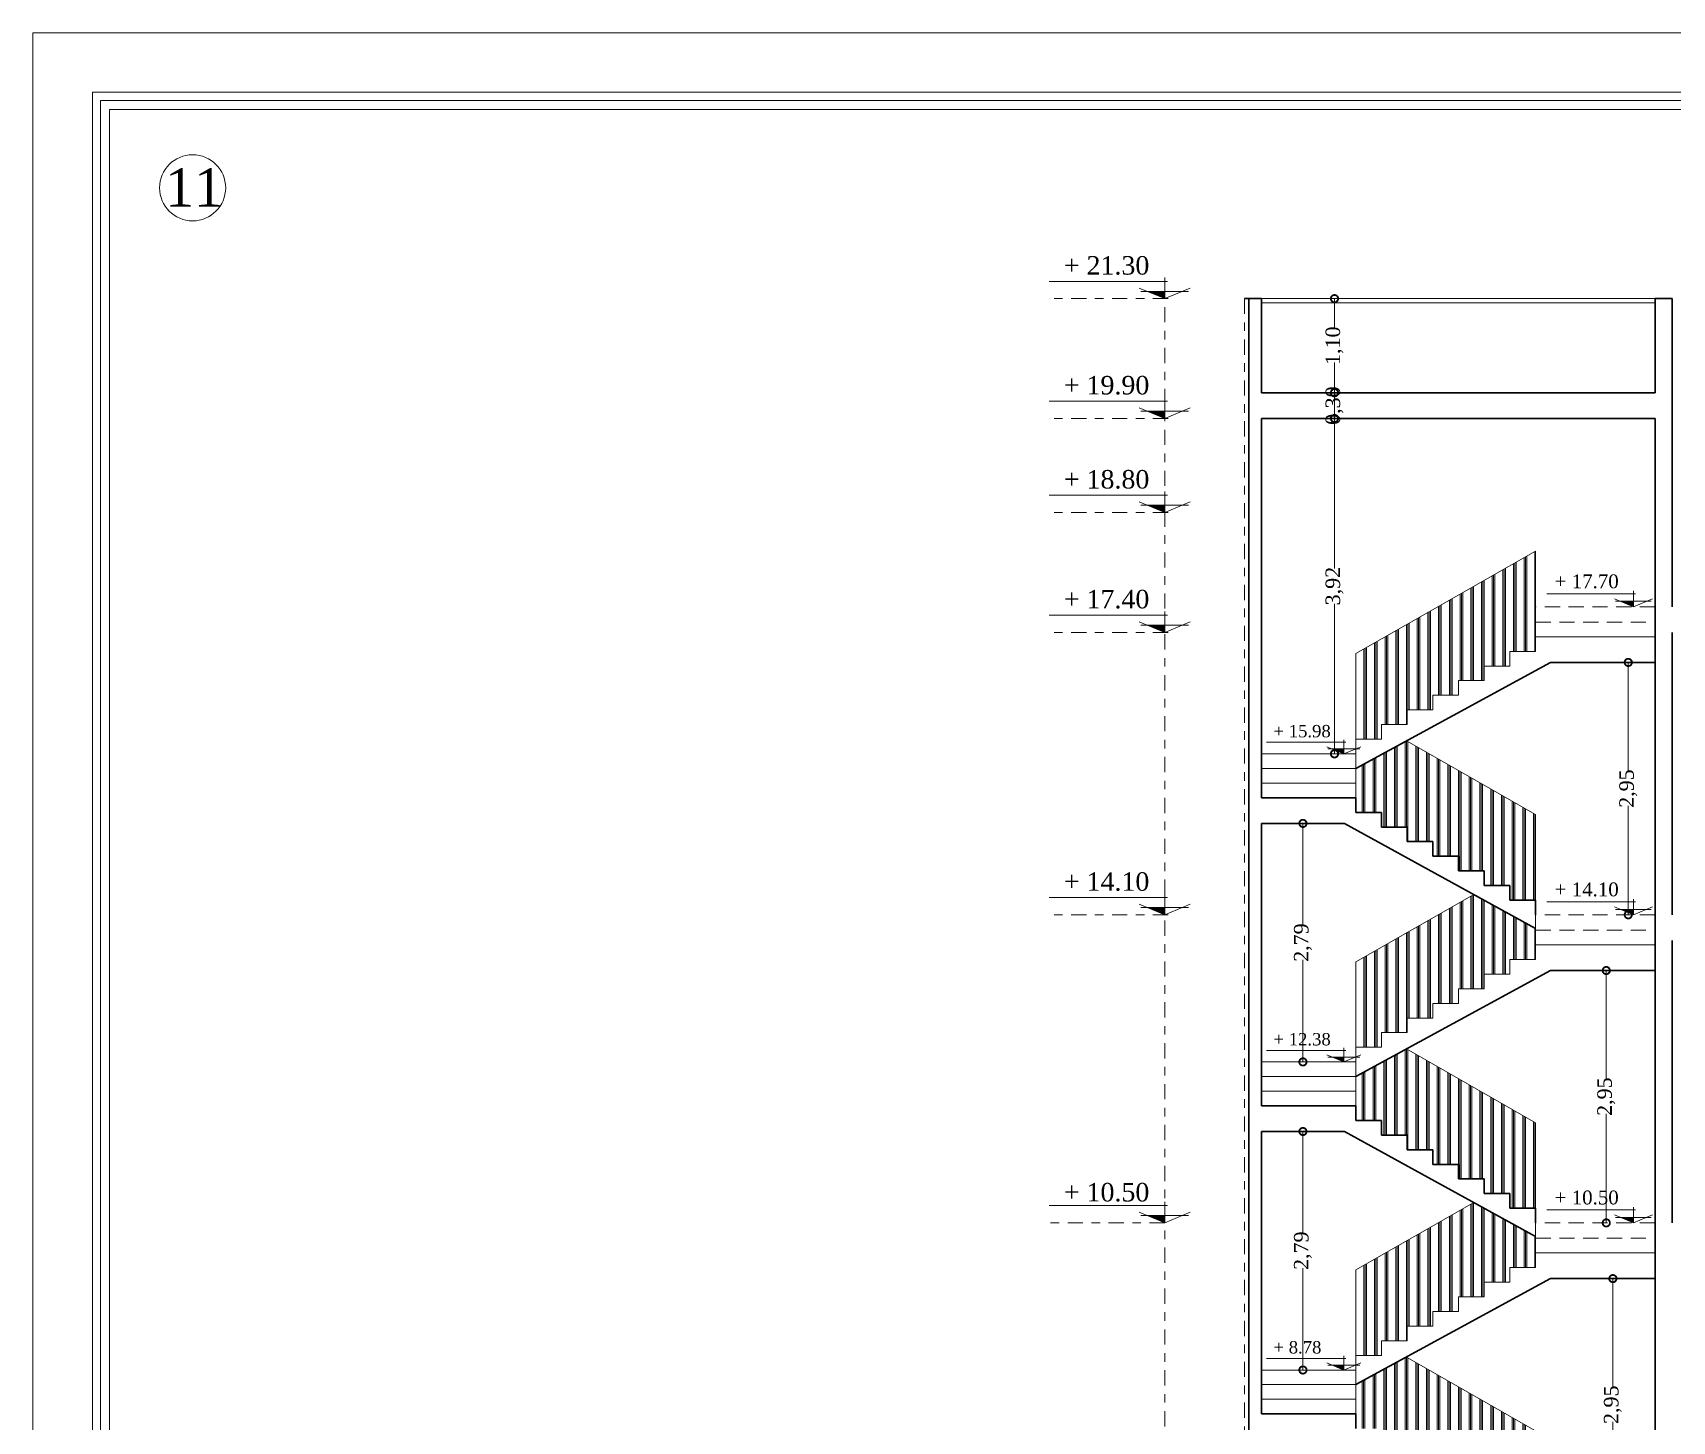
# Model space of a CAD drawing. Header units: metres. Extents: x 236 to 355, y 67 to 475.
# Drawn here: x 277.69 to 296.85, y 174.63 to 190.86 of the extents above; entities that cross this region are included whole.
import ezdxf

# ---------------------------------------------------------------- set-up
doc = ezdxf.new("R2010")
doc.units = ezdxf.units.M
doc.header["$LTSCALE"] = 0.007
doc.header["$MEASUREMENT"] = 0
doc.header["$PDMODE"] = 3
doc.linetypes.add('DASHDOTX2', pattern=[50.8, 25.4, -12.7, 0, -12.7])
doc.linetypes.add('DASHEDX2', pattern=[38.1, 25.4, -12.7])
for name, color, linetype in [('6', 6, 'Continuous'), ('DIM1', 40, 'Continuous'), ('H', 7, 'Continuous')]:
    doc.layers.add(name, color=color, linetype=linetype)
for name, color, linetype, lineweight in [('decoration', 251, 'Continuous', 18), ('point line', 22, 'DASHDOTX2', 18), ('stair', 20, 'Continuous', 15), ('walll', 7, 'Continuous', 30)]:
    doc.layers.add(name, color=color, linetype=linetype, lineweight=lineweight)
doc.styles.get("Standard").update_dxf_attribs({"font": 'dutch.ttf'})
doc.dimstyles.new('1', dxfattribs={"dimtxt": 0.17, "dimasz": 0.17, "dimexe": 0.1, "dimexo": 0.1, "dimgap": 0, "dimtad": 0, "dimzin": 1, "dimtxsty": 'Standard', "dimblk": 'DOTSMALL', "dimcen": 0.17, "dimse1": 1, "dimse2": 1, "dimclrd": 6, "dimclre": 1, "dimclrt": 7, "dimadec": 0, "dimazin": 0, "dimtfac": 1, "dimtix": 1, "dimtmove": 0, "dimatfit": 3, "dimldrblk": 'DOTSMALL', "dimfxl": 1, "dimlwd": 5, "dimarcsym": 0})
pattern_1 = [(90, (-15.2196, -270.53575), (-0.125, 8e-18), []), (90, (-15.23523, -270.53575), (-0.125, 8e-18), []), (90, (-15.25086, -270.53575), (-0.125, 8e-18), [])]

# ---------------------------------------------------------------- blocks, each defined once
blk = doc.blocks.new('SECCODE')
at = {"linetype": 'Continuous'}
blk.add_hatch(color=0, dxfattribs=at).paths.add_polyline_path([(-0.204, 0.085), (0, 0), (0, 0.085)])
at = {"color": 0, "linetype": 'Continuous'}
for p, q in [((0.034, 0.202), (-1.349, 0.202)), ((0, 0), (0, 0.246)), ((0, 0), (-0.297, 0.124)), ((-0.278, 0.085), (0, 0.085)), ((0, 0), (0.297, 0.124)), ((0.278, 0.085), (0, 0.085))]:
    blk.add_line(p, q, dxfattribs=at)
blk = doc.blocks.new('_DotSmall')
at = {"color": 0, "linetype": 'ByBlock', "const_width": 0.5}
blk.add_lwpolyline([(-0.0625, 0, 1), (0.0625, 0, 1)], format="xyb", close=True, dxfattribs=at)
blk = doc.blocks.new('*D276')
at = {"layer": 'Defpoints', "color": 0, "transparency": 16777216}
for p in [(292.907, 187.75), (292.907, 186.65), (292.907, 186.65)]:
    blk.add_point(p, dxfattribs=at)
at = {"layer": 'walll', "color": 6, "lineweight": 5, "transparency": 16777216}
for p, q in [((292.907, 187.75), (292.907, 187.399)), ((292.907, 186.65), (292.907, 187.002))]:
    blk.add_line(p, q, dxfattribs=at)
at = {"layer": 'walll', "color": 6, "lineweight": 5, "transparency": 16777216, "xscale": 0.17, "yscale": 0.17, "zscale": 0.17}
for p, rotation in [((292.907, 187.75), 90), ((292.907, 186.65), 270)]:
    blk.add_blockref('_DotSmall', p, dxfattribs=dict(at, rotation=rotation))
at = {"layer": 'walll', "color": 7, "transparency": 16777216, "insert": (292.907, 187.2), "char_height": 0.17, "attachment_point": 5, "rotation": 90}
blk.add_mtext('1,10', dxfattribs=at)
blk = doc.blocks.new('*D277')
at = {"layer": 'Defpoints', "color": 0, "transparency": 16777216}
for p in [(292.907, 186.65), (292.907, 186.35), (292.907, 186.35)]:
    blk.add_point(p, dxfattribs=at)
at = {"layer": 'walll', "color": 6, "lineweight": 5, "transparency": 16777216}
blk.add_line((292.907, 186.65), (292.907, 186.35), dxfattribs=at)
at = {"layer": 'walll', "color": 7, "transparency": 16777216, "insert": (292.907, 186.5), "char_height": 0.17, "attachment_point": 5, "rotation": 90}
blk.add_mtext('0,30', dxfattribs=at)
blk = doc.blocks.new('*D278')
at = {"layer": 'Defpoints', "color": 0, "transparency": 16777216}
for p in [(292.907, 186.35), (292.907, 182.431), (292.907, 182.431)]:
    blk.add_point(p, dxfattribs=at)
at = {"layer": 'walll', "color": 6, "lineweight": 5, "transparency": 16777216}
for p, q in [((292.907, 186.35), (292.907, 184.597)), ((292.907, 182.431), (292.907, 184.185))]:
    blk.add_line(p, q, dxfattribs=at)
at = {"layer": 'walll', "color": 6, "lineweight": 5, "transparency": 16777216, "xscale": 0.17, "yscale": 0.17, "zscale": 0.17}
for p, rotation in [((292.907, 186.35), 90), ((292.907, 182.431), 270)]:
    blk.add_blockref('_DotSmall', p, dxfattribs=dict(at, rotation=rotation))
at = {"layer": 'walll', "color": 7, "transparency": 16777216, "insert": (292.907, 184.391), "char_height": 0.17, "attachment_point": 5, "rotation": 90}
blk.add_mtext('3,92', dxfattribs=at)
blk = doc.blocks.new('*D279')
at = {"layer": 'Defpoints', "color": 0, "transparency": 16777216}
for p in [(296.34, 183.499), (296.34, 180.55), (296.34, 180.55)]:
    blk.add_point(p, dxfattribs=at)
at = {"layer": 'walll', "color": 6, "lineweight": 5, "transparency": 16777216}
for p, q in [((296.34, 183.499), (296.34, 182.226)), ((296.34, 180.55), (296.34, 181.824))]:
    blk.add_line(p, q, dxfattribs=at)
at = {"layer": 'walll', "color": 6, "lineweight": 5, "transparency": 16777216, "xscale": 0.17, "yscale": 0.17, "zscale": 0.17}
for p, rotation in [((296.34, 183.499), 90), ((296.34, 180.55), 270)]:
    blk.add_blockref('_DotSmall', p, dxfattribs=dict(at, rotation=rotation))
at = {"layer": 'walll', "color": 7, "transparency": 16777216, "insert": (296.34, 182.025), "char_height": 0.17, "attachment_point": 5, "rotation": 90}
blk.add_mtext('2,95', dxfattribs=at)
blk = doc.blocks.new('*D280')
at = {"layer": 'Defpoints', "color": 0, "transparency": 16777216}
for p in [(292.538, 181.618), (292.538, 178.831), (292.538, 178.831)]:
    blk.add_point(p, dxfattribs=at)
at = {"layer": 'walll', "color": 6, "lineweight": 5, "transparency": 16777216}
for p, q in [((292.538, 181.618), (292.538, 180.428)), ((292.538, 178.831), (292.538, 180.022))]:
    blk.add_line(p, q, dxfattribs=at)
at = {"layer": 'walll', "color": 6, "lineweight": 5, "transparency": 16777216, "xscale": 0.17, "yscale": 0.17, "zscale": 0.17}
for p, rotation in [((292.538, 181.618), 90), ((292.538, 178.831), 270)]:
    blk.add_blockref('_DotSmall', p, dxfattribs=dict(at, rotation=rotation))
at = {"layer": 'walll', "color": 7, "transparency": 16777216, "insert": (292.538, 180.225), "char_height": 0.17, "attachment_point": 5, "rotation": 90}
blk.add_mtext('2,79', dxfattribs=at)
blk = doc.blocks.new('*D281')
at = {"layer": 'Defpoints', "color": 0, "transparency": 16777216}
for p in [(295.94, 179.899), (295.992, 176.95), (296.083, 176.95)]:
    blk.add_point(p, dxfattribs=at)
at = {"layer": 'walll', "color": 6, "lineweight": 5, "transparency": 16777216}
for p, q in [((296.083, 179.899), (296.083, 178.626)), ((296.083, 176.95), (296.083, 178.224))]:
    blk.add_line(p, q, dxfattribs=at)
at = {"layer": 'walll', "color": 6, "lineweight": 5, "transparency": 16777216, "xscale": 0.17, "yscale": 0.17, "zscale": 0.17}
for p, rotation in [((296.083, 179.899), 90), ((296.083, 176.95), 270)]:
    blk.add_blockref('_DotSmall', p, dxfattribs=dict(at, rotation=rotation))
at = {"layer": 'walll', "color": 7, "transparency": 16777216, "insert": (296.083, 178.425), "char_height": 0.17, "attachment_point": 5, "rotation": 90}
blk.add_mtext('2,95', dxfattribs=at)
blk = doc.blocks.new('*D282')
at = {"layer": 'Defpoints', "color": 0, "transparency": 16777216}
for p in [(292.538, 178.018), (292.538, 175.231), (292.538, 175.231)]:
    blk.add_point(p, dxfattribs=at)
at = {"layer": 'walll', "color": 6, "lineweight": 5, "transparency": 16777216}
for p, q in [((292.538, 178.018), (292.538, 176.828)), ((292.538, 175.231), (292.538, 176.422))]:
    blk.add_line(p, q, dxfattribs=at)
at = {"layer": 'walll', "color": 6, "lineweight": 5, "transparency": 16777216, "xscale": 0.17, "yscale": 0.17, "zscale": 0.17}
for p, rotation in [((292.538, 178.018), 90), ((292.538, 175.231), 270)]:
    blk.add_blockref('_DotSmall', p, dxfattribs=dict(at, rotation=rotation))
at = {"layer": 'walll', "color": 7, "transparency": 16777216, "insert": (292.538, 176.625), "char_height": 0.17, "attachment_point": 5, "rotation": 90}
blk.add_mtext('2,79', dxfattribs=at)
blk = doc.blocks.new('*D283')
at = {"layer": 'Defpoints', "color": 0, "transparency": 16777216}
for p in [(296.16, 176.299), (296.16, 173.35), (296.16, 173.35)]:
    blk.add_point(p, dxfattribs=at)
at = {"layer": 'walll', "color": 6, "lineweight": 5, "transparency": 16777216}
for p, q in [((296.16, 176.299), (296.16, 175.026)), ((296.16, 173.35), (296.16, 174.624))]:
    blk.add_line(p, q, dxfattribs=at)
at = {"layer": 'walll', "color": 6, "lineweight": 5, "transparency": 16777216, "xscale": 0.17, "yscale": 0.17, "zscale": 0.17}
for p, rotation in [((296.16, 176.299), 90), ((296.16, 173.35), 270)]:
    blk.add_blockref('_DotSmall', p, dxfattribs=dict(at, rotation=rotation))
at = {"layer": 'walll', "color": 7, "transparency": 16777216, "insert": (296.16, 174.825), "char_height": 0.17, "attachment_point": 5, "rotation": 90}
blk.add_mtext('2,95', dxfattribs=at)

msp = doc.modelspace()

# ---------------------------------------------------------------- hatches: boundary and pattern name
at = {"layer": 'decoration', "lineweight": 0}
h = msp.add_hatch(dxfattribs=at)
h.set_pattern_fill('PLAST', color=256, scale=0.5, angle=90, style=0)
h.set_pattern_definition(pattern_1)
h.paths.add_polyline_path([(293.157, 183.602), (293.157, 182.602), (293.457, 182.602), (293.457, 182.773), (293.757, 182.773), (293.757, 182.944), (294.057, 182.944), (294.057, 183.115), (294.357, 183.115), (294.357, 183.286), (294.657, 183.286), (294.657, 183.457), (294.957, 183.457), (294.957, 183.628), (295.257, 183.628), (295.257, 184.15), (295.257, 184.799)])
h = msp.add_hatch(dxfattribs=at)
h.set_pattern_fill('PLAST', color=256, scale=0.5, angle=90, style=0)
h.set_pattern_definition([(90, (79.38834, -15.36544), (-0.125, 8e-18), []), (90, (79.37271, -15.36544), (-0.125, 8e-18), []), (90, (79.35709, -15.36544), (-0.125, 8e-18), [])])
h.paths.add_polyline_path([(294.057, 181.405), (294.057, 181.234), (294.357, 181.234), (294.357, 181.063), (294.657, 181.063), (294.657, 180.892), (294.957, 180.892), (294.957, 180.721), (295.257, 180.721), (295.257, 181.721), (293.748, 182.582), (293.157, 182.26), (293.157, 181.918), (293.157, 181.747), (293.457, 181.747), (293.457, 181.576), (293.757, 181.576), (293.757, 181.405)])
h = msp.add_hatch(dxfattribs=at)
h.set_pattern_fill('PLAST', color=256, scale=0.5, angle=90, style=0)
h.set_pattern_definition(pattern_1)
h.paths.add_polyline_path([(294.657, 179.857), (294.957, 179.857), (294.957, 180.028), (295.257, 180.028), (295.257, 180.39), (294.535, 180.787), (293.157, 180.002), (293.157, 179.002), (293.457, 179.002), (293.457, 179.173), (293.757, 179.173), (293.757, 179.344), (294.057, 179.344), (294.057, 179.515), (294.357, 179.515), (294.357, 179.686), (294.657, 179.686)])
h = msp.add_hatch(dxfattribs=at)
h.set_pattern_fill('PLAST', color=256, scale=0.5, angle=90, style=0)
h.set_pattern_definition([(90, (79.38834, -18.96544), (-0.125, 8e-18), []), (90, (79.37271, -18.96544), (-0.125, 8e-18), []), (90, (79.35709, -18.96544), (-0.125, 8e-18), [])])
h.paths.add_polyline_path([(294.057, 177.805), (294.057, 177.634), (294.357, 177.634), (294.357, 177.463), (294.657, 177.463), (294.657, 177.292), (294.957, 177.292), (294.957, 177.121), (295.257, 177.121), (295.257, 178.121), (293.748, 178.982), (293.157, 178.66), (293.157, 178.318), (293.157, 178.147), (293.457, 178.147), (293.457, 177.976), (293.757, 177.976), (293.757, 177.805)])
h = msp.add_hatch(dxfattribs=at)
h.set_pattern_fill('PLAST', color=256, scale=0.5, angle=90, style=0)
h.set_pattern_definition([(90, (-15.2196, -274.13575), (-0.125, 8e-18), []), (90, (-15.23523, -274.13575), (-0.125, 8e-18), []), (90, (-15.25086, -274.13575), (-0.125, 8e-18), [])])
h.paths.add_polyline_path([(294.657, 176.257), (294.957, 176.257), (294.957, 176.428), (295.257, 176.428), (295.257, 176.79), (294.535, 177.187), (293.157, 176.402), (293.157, 175.402), (293.457, 175.402), (293.457, 175.573), (293.757, 175.573), (293.757, 175.744), (294.057, 175.744), (294.057, 175.915), (294.357, 175.915), (294.357, 176.086), (294.657, 176.086)])
h = msp.add_hatch(dxfattribs=at)
h.set_pattern_fill('PLAST', color=256, scale=0.5, angle=90, style=0)
h.set_pattern_definition([(90, (79.38834, -22.56544), (-0.125, 8e-18), []), (90, (79.37271, -22.56544), (-0.125, 8e-18), []), (90, (79.35709, -22.56544), (-0.125, 8e-18), [])])
h.paths.add_polyline_path([(294.057, 174.205), (294.057, 174.034), (294.357, 174.034), (294.357, 173.863), (294.657, 173.863), (294.657, 173.692), (294.957, 173.692), (294.957, 173.521), (295.257, 173.521), (295.257, 174.521), (293.748, 175.382), (293.157, 175.06), (293.157, 174.718), (293.157, 174.547), (293.457, 174.547), (293.457, 174.376), (293.757, 174.376), (293.757, 174.205)])

# ---------------------------------------------------------------- linework, layer by layer
at = {"layer": '6', "lineweight": 5}
for p, q in [((278.391, 190.161), (318.995, 190.161)), ((278.391, 161.856), (278.391, 190.161)), ((278.487, 190.064), (318.891, 190.064)), ((278.487, 161.96), (278.487, 190.064)), ((278.591, 189.961), (318.795, 189.961)), ((278.591, 162.056), (278.591, 189.961))]:
    msp.add_line(p, q, dxfattribs=at)
at = {"layer": 'decoration'}
for p, q in [((296.654, 187.75), (292.054, 187.75)), ((296.654, 187.7), (292.054, 187.7)), ((295.257, 184.799), (293.157, 183.602)), ((295.257, 183.799), (295.257, 184.799)), ((293.157, 182.602), (293.157, 183.602)), ((293.748, 182.582), (295.257, 181.721)), ((295.257, 180.721), (295.257, 181.721)), ((294.535, 180.787), (293.157, 180.002)), ((293.157, 179.002), (293.157, 180.002)), ((293.157, 179.002), (293.157, 180.002)), ((293.748, 178.982), (295.257, 178.121)), ((295.257, 177.121), (295.257, 178.121)), ((294.535, 177.187), (293.157, 176.402)), ((293.157, 175.402), (293.157, 176.402)), ((293.157, 175.402), (293.157, 176.402)), ((293.748, 175.382), (295.257, 174.521))]:
    msp.add_line(p, q, dxfattribs=at)
at = {"layer": 'DIM1', "lineweight": 5}
msp.add_line((277.695, 190.856), (277.695, 161.156), dxfattribs=at)
for points in [[(319.695, 190.856), (298.695, 190.856), (277.695, 190.856), (277.695, 161.156), (298.695, 161.156), (319.695, 161.156)], [(318.999, 190.161), (298.695, 190.161), (278.391, 190.161), (278.391, 161.852), (298.695, 161.852), (318.999, 161.852)]]:
    msp.add_lwpolyline(points, close=True, dxfattribs=at)
at = {"layer": 'H', "lineweight": 5}
msp.add_circle((279.563, 189.045), 0.386, dxfattribs=at)
at = {"layer": 'point line'}
for p, q in [((290.963, 187.75), (289.614, 187.75)), ((290.923, 166.45), (290.923, 187.75)), ((290.963, 186.35), (289.614, 186.35)), ((290.963, 185.25), (289.614, 185.25)), ((290.963, 183.85), (289.614, 183.85)), ((290.963, 180.55), (289.614, 180.55)), ((290.923, 176.95), (289.574, 176.95))]:
    msp.add_line(p, q, dxfattribs=at)
at = {"layer": 'stair', "linetype": 'DASHDOTX2'}
msp.add_line((291.854, 187.75), (291.854, 166.45), dxfattribs=at)
at = {"layer": 'stair', "linetype": 'DASHEDX2'}
for p, q in [((296.654, 184.15), (295.257, 184.15)), ((295.257, 183.97), (296.654, 183.97)), ((296.654, 180.55), (295.257, 180.55)), ((295.257, 180.37), (296.654, 180.37)), ((296.654, 176.95), (295.257, 176.95)), ((295.257, 176.77), (296.654, 176.77))]:
    msp.add_line(p, q, dxfattribs=at)
at = {"layer": 'stair'}
for p, q in [((295.257, 183.628), (295.257, 184.15)), ((295.257, 183.799), (296.654, 183.799)), ((294.957, 183.457), (294.957, 183.628)), ((294.957, 183.628), (295.257, 183.628)), ((294.657, 183.286), (294.657, 183.457)), ((294.657, 183.457), (294.957, 183.457)), ((294.357, 183.115), (294.357, 183.286)), ((294.357, 183.286), (294.657, 183.286)), ((294.057, 182.944), (294.057, 183.115)), ((294.057, 183.115), (294.357, 183.115)), ((293.457, 182.602), (293.457, 182.773)), ((293.457, 182.773), (293.757, 182.773)), ((293.757, 182.773), (293.757, 182.944)), ((293.757, 182.944), (294.057, 182.944)), ((293.157, 182.431), (293.157, 182.602)), ((293.157, 182.602), (293.457, 182.602)), ((293.157, 182.431), (292.054, 182.431)), ((293.157, 181.918), (293.157, 182.431)), ((293.157, 182.26), (292.054, 182.26)), ((293.157, 182.089), (292.054, 182.089)), ((295.257, 180.028), (295.257, 180.55)), ((295.257, 180.199), (296.654, 180.199)), ((294.957, 179.857), (294.957, 180.028)), ((294.957, 180.028), (295.257, 180.028)), ((294.657, 179.686), (294.657, 179.857)), ((294.657, 179.857), (294.957, 179.857)), ((294.357, 179.515), (294.357, 179.686)), ((294.357, 179.686), (294.657, 179.686)), ((293.757, 179.173), (293.757, 179.344)), ((293.757, 179.344), (294.057, 179.344)), ((294.057, 179.344), (294.057, 179.515)), ((294.057, 179.515), (294.357, 179.515)), ((293.457, 179.002), (293.457, 179.173)), ((293.457, 179.173), (293.757, 179.173)), ((293.157, 178.831), (293.157, 179.002)), ((293.157, 179.002), (293.457, 179.002)), ((293.157, 178.831), (292.054, 178.831)), ((293.157, 178.318), (293.157, 178.831)), ((293.157, 178.66), (292.054, 178.66)), ((293.157, 178.489), (292.054, 178.489)), ((295.257, 176.428), (295.257, 176.95)), ((295.257, 176.599), (296.654, 176.599)), ((294.957, 176.257), (294.957, 176.428)), ((294.957, 176.428), (295.257, 176.428)), ((294.357, 175.915), (294.357, 176.086)), ((294.357, 176.086), (294.657, 176.086)), ((294.657, 176.086), (294.657, 176.257)), ((294.657, 176.257), (294.957, 176.257)), ((294.057, 175.744), (294.057, 175.915)), ((294.057, 175.915), (294.357, 175.915)), ((293.757, 175.573), (293.757, 175.744)), ((293.757, 175.744), (294.057, 175.744)), ((293.457, 175.402), (293.457, 175.573)), ((293.457, 175.573), (293.757, 175.573)), ((293.157, 175.231), (293.157, 175.402)), ((293.157, 175.402), (293.457, 175.402)), ((293.157, 175.231), (292.054, 175.231)), ((293.157, 174.718), (293.157, 175.231)), ((293.157, 175.06), (292.054, 175.06)), ((293.157, 174.889), (292.054, 174.889))]:
    msp.add_line(p, q, dxfattribs=at)
at = {"layer": 'walll'}
for p, q in [((292.054, 187.75), (291.854, 187.75)), ((291.904, 166.45), (291.904, 187.75)), ((292.054, 186.65), (292.054, 187.75)), ((296.854, 187.75), (296.654, 187.75)), ((296.654, 186.65), (296.654, 187.75)), ((296.854, 184.15), (296.854, 187.75)), ((296.654, 186.65), (292.054, 186.65)), ((292.054, 181.918), (292.054, 186.35)), ((296.654, 186.35), (292.054, 186.35)), ((296.654, 172.999), (296.654, 186.35)), ((296.854, 180.55), (296.854, 183.85)), ((295.432, 183.499), (293.157, 182.26)), ((295.432, 183.499), (296.654, 183.499)), ((293.157, 181.918), (292.054, 181.918)), ((293.157, 181.747), (293.157, 181.918)), ((293.457, 181.747), (293.157, 181.747)), ((293.457, 181.576), (293.457, 181.747)), ((292.054, 178.318), (292.054, 181.618)), ((293.022, 181.618), (292.054, 181.618)), ((293.022, 181.618), (295.257, 180.39)), ((293.757, 181.576), (293.457, 181.576)), ((293.757, 181.405), (293.757, 181.576)), ((294.057, 181.405), (293.757, 181.405)), ((294.057, 181.234), (294.057, 181.405)), ((294.357, 181.234), (294.057, 181.234)), ((294.357, 181.063), (294.357, 181.234)), ((294.657, 181.063), (294.357, 181.063)), ((294.657, 180.892), (294.657, 181.063)), ((294.957, 180.892), (294.657, 180.892)), ((294.957, 180.721), (294.957, 180.892)), ((295.257, 180.721), (294.957, 180.721)), ((295.257, 180.55), (295.257, 180.721)), ((296.854, 176.95), (296.854, 180.25)), ((295.432, 179.899), (293.157, 178.66)), ((295.432, 179.899), (296.654, 179.899)), ((293.157, 178.318), (292.054, 178.318)), ((293.157, 178.147), (293.157, 178.318)), ((292.054, 174.718), (292.054, 178.018)), ((293.022, 178.018), (292.054, 178.018)), ((293.022, 178.018), (295.257, 176.79)), ((293.457, 178.147), (293.157, 178.147)), ((293.457, 177.976), (293.457, 178.147)), ((293.757, 177.976), (293.457, 177.976)), ((293.757, 177.805), (293.757, 177.976)), ((294.057, 177.805), (293.757, 177.805)), ((294.057, 177.634), (294.057, 177.805)), ((294.357, 177.634), (294.057, 177.634)), ((294.357, 177.463), (294.357, 177.634)), ((294.657, 177.463), (294.357, 177.463)), ((294.657, 177.292), (294.657, 177.463)), ((294.957, 177.292), (294.657, 177.292)), ((294.957, 177.121), (294.957, 177.292)), ((295.257, 177.121), (294.957, 177.121)), ((295.257, 176.95), (295.257, 177.121)), ((295.432, 176.299), (293.157, 175.06)), ((295.432, 176.299), (296.654, 176.299)), ((293.157, 174.718), (292.054, 174.718)), ((293.157, 174.547), (293.157, 174.718))]:
    msp.add_line(p, q, dxfattribs=at)

# ---------------------------------------------------------------- block references
at = {"layer": 'stair'}
for p in [(290.923, 187.75), (290.923, 186.35), (290.923, 185.25), (290.923, 183.85), (290.923, 180.55), (290.923, 176.95)]:
    msp.add_blockref('SECCODE', p, dxfattribs=at)
for p, xscale, yscale, zscale in [((296.4, 184.15), 0.7494213724540161, 0.7494213724540161, 0.7494213724540161), ((293.016, 182.431), 0.6698551246414645, 0.6698551246414645, 0.6698551246414645), ((296.4, 180.55), 0.7494213724540161, 0.7494213724540161, 0.7494213724540161), ((293.016, 178.831), 0.6698551246414645, 0.6698551246414645, 0.6698551246414645), ((296.4, 176.95), 0.7494213724540161, 0.7494213724540161, 0.7494213724540161), ((293.016, 175.231), 0.6698551246414645, 0.6698551246414645, 0.6698551246414645)]:
    msp.add_blockref('SECCODE', p, dxfattribs=dict(at, xscale=xscale, yscale=yscale, zscale=zscale))

# ---------------------------------------------------------------- texts
at = {"layer": 'H', "lineweight": 5}
msp.add_text('11', height=0.4482, dxfattribs=at).set_placement((279.241, 188.826))
at = {"layer": 'walll'}
for s, height, p in [('+ 21.30', 0.2159, (289.744, 188.031)), ('+ 19.90', 0.2159, (289.744, 186.631)), ('+ 18.80', 0.2159, (289.744, 185.531)), ('+ 17.70', 0.1618, (295.48, 184.366)), ('+ 17.40', 0.2159, (289.744, 184.131)), ('+ 15.98', 0.1446, (292.194, 182.624)), ('+ 14.10', 0.2159, (289.744, 180.831)), ('+ 14.10', 0.1618, (295.48, 180.766)), ('+ 12.38', 0.1446, (292.194, 179.024)), ('+ 10.50', 0.2159, (289.744, 177.201)), ('+ 10.50', 0.1618, (295.48, 177.166)), ('+ 8.78', 0.1446, (292.194, 175.424))]:
    msp.add_text(s, height=height, dxfattribs=at).set_placement(p)

# ---------------------------------------------------------------- dimensions: what is measured, and where the dimension line sits
at = {"layer": 'walll', "color": 5}
for base, p1, p2, picture, middle in [((292.907, 186.65), (292.907, 187.75), (292.907, 186.65), '*D276', (292.907, 187.2)), ((296.34, 180.55), (296.34, 183.499), (296.34, 180.55), '*D279', (296.34, 182.025)), ((292.538, 178.831), (292.538, 181.618), (292.538, 178.831), '*D280', (292.538, 180.225)), ((296.083, 176.95), (295.94, 179.899), (295.992, 176.95), '*D281', (296.083, 178.425)), ((292.538, 175.231), (292.538, 178.018), (292.538, 175.231), '*D282', (292.538, 176.625)), ((296.16, 173.35), (296.16, 176.299), (296.16, 173.35), '*D283', (296.16, 174.825))]:
    dim = msp.add_linear_dim(base=base, p1=p1, p2=p2, angle=90, dimstyle='1', dxfattribs=at)
    dim.commit()
    dim.dimension.update_dxf_attribs({"geometry": picture, "text_midpoint": middle})
for base, p1, p2, picture, middle in [((292.907, 186.35), (292.907, 186.65), (292.907, 186.35), '*D277', (292.907, 186.5)), ((292.907, 182.431), (292.907, 186.35), (292.907, 182.431), '*D278', (292.907, 184.391))]:
    dim = msp.add_linear_dim(base=base, p1=p1, p2=p2, angle=90, dimstyle='1', override={"dimtmove": 1}, dxfattribs=at)
    dim.commit()
    dim.dimension.update_dxf_attribs({"geometry": picture, "text_midpoint": middle})

doc.saveas('drawing.dxf')
